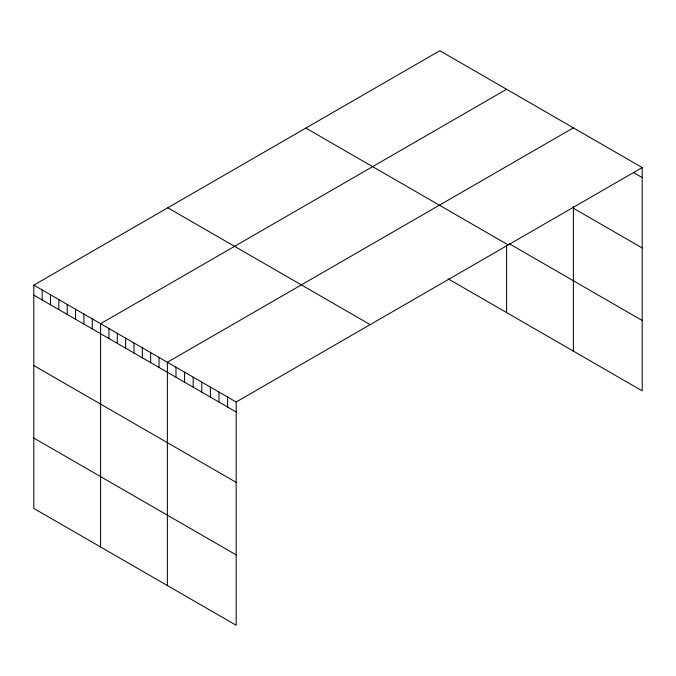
<?xml version="1.0" encoding="UTF-8"?>
<svg xmlns="http://www.w3.org/2000/svg" width="676" height="676" viewBox="0 0 676 676"><rect width="100%" height="100%" fill="white"/><g stroke="black" fill="none" stroke-linecap="round" stroke-linejoin="round"><path stroke-width="1.01" d="M33.8 285.137L236.186 401.983L236.186 625.275L33.8 508.428L33.8 285.137L439.814 50.725L642.2 167.572L642.2 390.863L448.163 278.842M506.603 89.283L100.589 323.694L100.589 546.985M573.392 127.84L167.378 362.251L167.378 585.551M236.186 401.983L642.2 167.572M633.598 172.617L642.2 177.585M573.392 208.242L642.2 247.965M509.104 243.639L642.2 320.483M305.831 128.077L508.217 244.923M167.783 207.777L370.169 324.624M33.8 295.15L236.186 411.997M33.8 365.53L236.186 482.377M33.8 438.048L236.186 554.895M573.392 206.281L573.392 351.14M506.603 246.106L506.603 312.582M227.584 397.015L227.584 407.028M218.982 392.046L218.982 402.059M210.38 387.086L210.38 397.091M201.778 382.117L201.778 392.131M193.175 377.149L193.175 387.162M184.582 372.18L184.582 382.193M175.98 367.22L175.98 377.233M159.029 357.435L159.029 367.448M150.68 352.61L150.68 362.623M142.332 347.794L142.332 357.807M133.983 342.969L133.983 352.982M125.635 338.152L125.635 348.165M117.286 333.336L117.286 343.349M108.937 328.511L108.937 338.524M92.24 318.869L92.24 328.882M83.892 314.053L83.892 324.066M75.543 309.236L75.543 319.249M67.194 304.411L67.194 314.425M58.846 299.595L58.846 309.608M50.497 294.77L50.497 304.783M42.149 289.953L42.149 299.967"/></g></svg>
